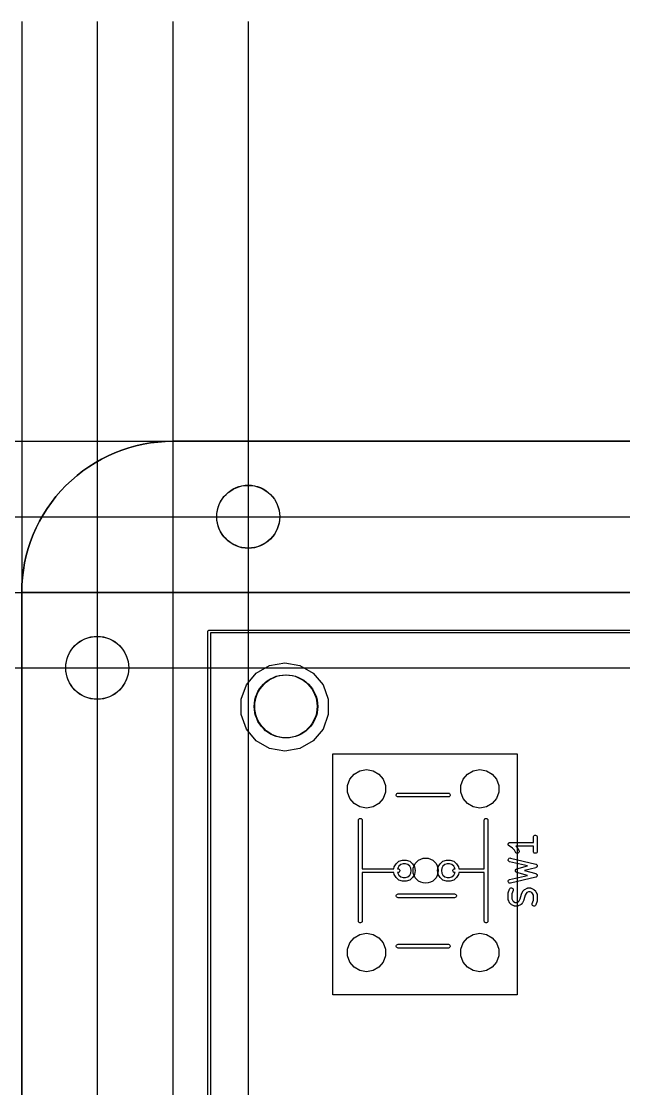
# Model space of a CAD drawing. Header units: millimetres. Extents: x 30 to 728, y -111 to 447.
# Drawn here: x 55.14 to 79.07, y 180.93 to 223.31 of the extents above; entities that cross this region are included whole.
import ezdxf

# ---------------------------------------------------------------- set-up
doc = ezdxf.new("R2010")
doc.units = ezdxf.units.MM
for name, color, linetype in [('BLACK', 7, 'Continuous'), ('プレート', 6, 'Continuous'), ('上壁', 4, 'Continuous'), ('下壁1', 150, 'Continuous'), ('下壁2', 2, 'Continuous'), ('化粧板', 1, 'Continuous'), ('参照PCB', 7, 'Continuous'), ('寸法', 21, 'Continuous'), ('裏面', 3, 'Continuous')]:
    doc.layers.add(name, color=color, linetype=linetype)
doc.layers.add('補助線', color=4, linetype='Continuous', transparency=0.8)

# ---------------------------------------------------------------- blocks, each defined once
blk = doc.blocks.new('hhskb-F.SilkS')
at = {"layer": 'BLACK'}
for p, q in [((30.8708, -30.6543), (31.3992, -30.3493)), ((31.3992, -30.3493), (32, -30.2433)), ((32, -30.2433), (32.6008, -30.3493)), ((32.6008, -30.3493), (33.1292, -30.6543)), ((30.4787, -31.1217), (30.8708, -30.6543)), ((33.1292, -30.6543), (33.5213, -31.1217)), ((30.27, -31.695), (30.4787, -31.1217)), ((33.5213, -31.1217), (33.73, -31.695)), ((30.27, -32.305), (30.27, -31.695)), ((33.73, -31.695), (33.73, -32.305)), ((30.4787, -32.8783), (30.27, -32.305)), ((33.73, -32.305), (33.5213, -32.8783)), ((30.8708, -33.3457), (30.4787, -32.8783)), ((33.5213, -32.8783), (33.1292, -33.3457)), ((31.3992, -33.6507), (30.8708, -33.3457)), ((33.1292, -33.3457), (32.6008, -33.6507)), ((32, -33.7567), (31.3992, -33.6507)), ((32.6008, -33.6507), (32, -33.7567)), ((34.5876, -34.8675), (34.7583, -34.664)), ((34.7583, -34.664), (34.9884, -34.5312)), ((34.9884, -34.5312), (35.25, -34.4851)), ((35.25, -34.4851), (35.5116, -34.5312)), ((35.5116, -34.5312), (35.7417, -34.664)), ((35.7417, -34.664), (35.9124, -34.8675)), ((39.0876, -34.8675), (39.2583, -34.664)), ((39.2583, -34.664), (39.4884, -34.5312)), ((39.4884, -34.5312), (39.75, -34.4851)), ((39.75, -34.4851), (40.0116, -34.5312)), ((40.0116, -34.5312), (40.2417, -34.664)), ((40.2417, -34.664), (40.4124, -34.8675)), ((34.4967, -35.1172), (34.5876, -34.8675)), ((34.4967, -35.3828), (34.4967, -35.1172)), ((35.9124, -34.8675), (36.0033, -35.1172)), ((36.0033, -35.1172), (36.0033, -35.3828)), ((38.9967, -35.1172), (39.0876, -34.8675)), ((38.9967, -35.3828), (38.9967, -35.1172)), ((40.4124, -34.8675), (40.5033, -35.1172)), ((40.5033, -35.1172), (40.5033, -35.3828)), ((34.5876, -35.6325), (34.4967, -35.3828)), ((36.0033, -35.3828), (35.9124, -35.6325)), ((36.4261, -35.487), (36.435, -35.4625)), ((36.4261, -35.513), (36.4261, -35.487)), ((36.435, -35.5375), (36.4261, -35.513)), ((36.435, -35.4625), (36.4518, -35.4425)), ((36.4518, -35.5575), (36.435, -35.5375)), ((36.4518, -35.4425), (36.4743, -35.4295)), ((36.4743, -35.5705), (36.4518, -35.5575)), ((36.4743, -35.4295), (36.5, -35.425)), ((36.5, -35.575), (36.4743, -35.5705)), ((36.5, -35.425), (38.5, -35.425)), ((38.5, -35.575), (36.5, -35.575)), ((38.5, -35.425), (38.5257, -35.4295)), ((38.5257, -35.5705), (38.5, -35.575)), ((38.5257, -35.4295), (38.5482, -35.4425)), ((38.5482, -35.5575), (38.5257, -35.5705)), ((38.5482, -35.4425), (38.565, -35.4625)), ((38.565, -35.5375), (38.5482, -35.5575)), ((38.565, -35.4625), (38.5739, -35.487)), ((38.5739, -35.513), (38.565, -35.5375)), ((38.5739, -35.487), (38.5739, -35.513)), ((39.0876, -35.6325), (38.9967, -35.3828)), ((40.5033, -35.3828), (40.4124, -35.6325)), ((34.7583, -35.836), (34.5876, -35.6325)), ((34.9884, -35.9688), (34.7583, -35.836)), ((35.25, -36.0149), (34.9884, -35.9688)), ((35.5116, -35.9688), (35.25, -36.0149)), ((35.7417, -35.836), (35.5116, -35.9688)), ((35.9124, -35.6325), (35.7417, -35.836)), ((39.2583, -35.836), (39.0876, -35.6325)), ((39.4884, -35.9688), (39.2583, -35.836)), ((39.75, -36.0149), (39.4884, -35.9688)), ((40.0116, -35.9688), (39.75, -36.0149)), ((40.2417, -35.836), (40.0116, -35.9688)), ((40.4124, -35.6325), (40.2417, -35.836)), ((34.9425, -36.4518), (34.9625, -36.435)), ((34.9625, -36.435), (34.987, -36.4261)), ((34.987, -36.4261), (35.013, -36.4261)), ((35.013, -36.4261), (35.0375, -36.435)), ((35.0375, -36.435), (35.0575, -36.4518)), ((39.9425, -36.4518), (39.9625, -36.435)), ((39.9625, -36.435), (39.987, -36.4261)), ((39.987, -36.4261), (40.013, -36.4261)), ((40.013, -36.4261), (40.0375, -36.435)), ((40.0375, -36.435), (40.0575, -36.4518)), ((34.925, -36.5), (34.9295, -36.4743)), ((34.925, -40.5), (34.925, -36.5)), ((34.9295, -36.4743), (34.9425, -36.4518)), ((35.0575, -36.4518), (35.0705, -36.4743)), ((35.0705, -36.4743), (35.075, -36.5)), ((35.075, -36.5), (35.075, -38.425)), ((39.925, -36.5), (39.9295, -36.4743)), ((39.925, -38.425), (39.925, -36.5)), ((39.9295, -36.4743), (39.9425, -36.4518)), ((40.0575, -36.4518), (40.0705, -36.4743)), ((40.0705, -36.4743), (40.075, -36.5)), ((40.075, -36.5), (40.075, -40.5)), ((41.8774, -37.1667), (41.8819, -37.141)), ((41.8774, -37.3774), (41.8774, -37.1667)), ((41.8819, -37.141), (41.8949, -37.1185)), ((41.8949, -37.1185), (41.9149, -37.1017)), ((41.9149, -37.1017), (41.9394, -37.0928)), ((41.9394, -37.0928), (41.9654, -37.0928)), ((41.9654, -37.0928), (41.9899, -37.1017)), ((41.9899, -37.1017), (42.0098, -37.1185)), ((42.0098, -37.1185), (42.0229, -37.141)), ((42.0229, -37.141), (42.0274, -37.1667)), ((42.0274, -37.1667), (42.0274, -37.7381)), ((40.8775, -37.4476), (40.8785, -37.4435)), ((40.8785, -37.4565), (40.8775, -37.4476)), ((40.8785, -37.4394), (40.8816, -37.4309)), ((40.8785, -37.4435), (40.8785, -37.4394)), ((40.8785, -37.4654), (40.8785, -37.4565)), ((40.8799, -37.4693), (40.8785, -37.4654)), ((40.8804, -37.4734), (40.8799, -37.4693)), ((40.8844, -37.4815), (40.8804, -37.4734)), ((40.8816, -37.4309), (40.8837, -37.4222)), ((40.8837, -37.4222), (40.886, -37.4188)), ((40.8874, -37.4899), (40.8844, -37.4815)), ((40.886, -37.4188), (40.8874, -37.4149)), ((40.8874, -37.4149), (40.8932, -37.408)), ((40.8901, -37.4931), (40.8874, -37.4899)), ((40.8919, -37.4968), (40.8901, -37.4931)), ((40.8984, -37.503), (40.8919, -37.4968)), ((40.8932, -37.408), (40.8981, -37.4006)), ((40.8981, -37.4006), (40.9015, -37.3981)), ((40.9042, -37.5098), (40.8984, -37.503)), ((40.9015, -37.3981), (40.9042, -37.3949)), ((40.9042, -37.3949), (40.9119, -37.3905)), ((40.9078, -37.5119), (40.9042, -37.5098)), ((40.9108, -37.5148), (40.9078, -37.5119)), ((41.0475, -37.6059), (40.9108, -37.5148)), ((40.9119, -37.3905), (40.9191, -37.3851)), ((40.9191, -37.3851), (40.9231, -37.384)), ((40.9231, -37.384), (40.9267, -37.3819)), ((40.9267, -37.3819), (40.9355, -37.3803)), ((40.9355, -37.3803), (40.9441, -37.3778)), ((40.9441, -37.3778), (40.9483, -37.3781)), ((40.9483, -37.3781), (40.9524, -37.3774)), ((40.9524, -37.3774), (41.8774, -37.3774)), ((41.1288, -37.6873), (41.0475, -37.6059)), ((41.171, -37.7716), (41.1288, -37.6873)), ((41.8774, -37.5274), (41.1811, -37.5274)), ((41.1811, -37.5274), (41.2435, -37.5898)), ((41.2435, -37.5898), (41.2504, -37.5997)), ((41.2504, -37.5997), (41.2576, -37.6093)), ((41.2576, -37.6093), (41.3052, -37.7046)), ((41.3052, -37.7046), (41.3126, -37.7295)), ((41.8774, -37.7381), (41.8774, -37.5274)), ((36.4217, -38.2245), (36.5357, -38.1289)), ((36.5357, -38.1289), (36.6756, -38.078)), ((36.6756, -38.078), (36.8244, -38.078)), ((36.8244, -38.078), (36.9643, -38.1289)), ((36.9643, -38.1289), (37.0783, -38.2245)), ((38.1717, -38.2245), (38.2857, -38.1289)), ((38.2857, -38.1289), (38.4256, -38.078)), ((38.4256, -38.078), (38.5744, -38.078)), ((38.5744, -38.078), (38.7143, -38.1289)), ((38.7143, -38.1289), (38.8283, -38.2245)), ((40.8775, -38.067), (40.8835, -38.0416)), ((40.8805, -38.0929), (40.8775, -38.067)), ((40.8922, -38.1162), (40.8805, -38.0929)), ((40.8835, -38.0416), (40.8979, -38.0199)), ((40.9111, -38.134), (40.8922, -38.1162)), ((40.8979, -38.0199), (40.9188, -38.0044)), ((40.935, -38.1444), (40.9111, -38.134)), ((40.9188, -38.0044), (40.9438, -37.9969)), ((40.9438, -37.9969), (40.9698, -37.9985)), ((40.9698, -37.9985), (41.9698, -38.2366)), ((41.1865, -37.7926), (41.171, -37.7716)), ((41.2083, -37.8069), (41.1865, -37.7926)), ((41.2336, -37.813), (41.2083, -37.8069)), ((41.2595, -37.81), (41.2336, -37.813)), ((41.2828, -37.7983), (41.2595, -37.81)), ((41.3007, -37.7794), (41.2828, -37.7983)), ((41.311, -37.7555), (41.3007, -37.7794)), ((41.3126, -37.7295), (41.311, -37.7555)), ((41.8819, -37.7637), (41.8774, -37.7381)), ((41.8949, -37.7863), (41.8819, -37.7637)), ((41.9149, -37.803), (41.8949, -37.7863)), ((41.9394, -37.812), (41.9149, -37.803)), ((41.9654, -37.812), (41.9394, -37.812)), ((41.9899, -37.803), (41.9654, -37.812)), ((42.0098, -37.7863), (41.9899, -37.803)), ((42.0229, -37.7637), (42.0098, -37.7863)), ((42.0274, -37.7381), (42.0229, -37.7637)), ((35.075, -38.425), (36.3347, -38.425)), ((36.3347, -38.425), (36.3473, -38.3534)), ((36.3473, -38.3534), (36.4217, -38.2245)), ((36.4882, -38.4047), (36.4847, -38.425)), ((36.4847, -38.425), (36.5, -38.425)), ((36.5366, -38.3209), (36.4882, -38.4047)), ((36.5, -38.425), (36.5257, -38.4295)), ((36.5257, -38.4295), (36.5482, -38.4425)), ((36.5482, -38.5575), (36.5257, -38.5705)), ((36.6107, -38.2588), (36.5366, -38.3209)), ((36.5482, -38.4425), (36.565, -38.4625)), ((36.565, -38.5375), (36.5482, -38.5575)), ((36.565, -38.4625), (36.5739, -38.487)), ((36.5739, -38.513), (36.565, -38.5375)), ((36.5739, -38.487), (36.5739, -38.513)), ((36.7016, -38.2257), (36.6107, -38.2588)), ((36.7984, -38.2257), (36.7016, -38.2257)), ((36.8893, -38.2588), (36.7984, -38.2257)), ((36.9634, -38.3209), (36.8893, -38.2588)), ((37.0118, -38.4047), (36.9634, -38.3209)), ((37.0286, -38.5), (37.0118, -38.4047)), ((37.0118, -38.5953), (37.0286, -38.5)), ((37.0783, -38.2245), (37.1527, -38.3534)), ((37.1527, -38.3534), (37.1786, -38.5)), ((37.1786, -38.5), (37.1527, -38.6466)), ((38.0714, -38.5), (38.0973, -38.3534)), ((38.0973, -38.6466), (38.0714, -38.5)), ((38.0973, -38.3534), (38.1717, -38.2245)), ((38.2382, -38.4047), (38.2214, -38.5)), ((38.2214, -38.5), (38.2382, -38.5953)), ((38.2866, -38.3209), (38.2382, -38.4047)), ((38.3607, -38.2588), (38.2866, -38.3209)), ((38.4516, -38.2257), (38.3607, -38.2588)), ((38.5484, -38.2257), (38.4516, -38.2257)), ((38.6393, -38.2588), (38.5484, -38.2257)), ((38.7134, -38.3209), (38.6393, -38.2588)), ((38.6761, -38.487), (38.685, -38.4625)), ((38.6761, -38.513), (38.6761, -38.487)), ((38.685, -38.5375), (38.6761, -38.513)), ((38.685, -38.4625), (38.7018, -38.4425)), ((38.7018, -38.5575), (38.685, -38.5375)), ((38.7018, -38.4425), (38.7243, -38.4295)), ((38.7243, -38.5705), (38.7018, -38.5575)), ((38.7618, -38.4047), (38.7134, -38.3209)), ((38.7243, -38.4295), (38.75, -38.425)), ((38.75, -38.425), (38.7653, -38.425)), ((38.7653, -38.425), (38.7618, -38.4047)), ((38.8283, -38.2245), (38.9027, -38.3534)), ((38.9027, -38.3534), (38.9153, -38.425)), ((38.9153, -38.425), (39.925, -38.425)), ((41.6459, -38.3136), (40.935, -38.1444)), ((41.1634, -38.4936), (41.1651, -38.4871)), ((41.1639, -38.5), (41.1634, -38.4936)), ((41.1634, -38.5064), (41.1639, -38.5)), ((41.1651, -38.5129), (41.1634, -38.5064)), ((41.1651, -38.4871), (41.1657, -38.4805)), ((41.1657, -38.5195), (41.1651, -38.5129)), ((41.1657, -38.4805), (41.1684, -38.4746)), ((41.1684, -38.5254), (41.1657, -38.5195)), ((41.1684, -38.4746), (41.1701, -38.4684)), ((41.1701, -38.5316), (41.1684, -38.5254)), ((41.1701, -38.4684), (41.1739, -38.4629)), ((41.1739, -38.5371), (41.1701, -38.5316)), ((41.1739, -38.4629), (41.1767, -38.4569)), ((41.1767, -38.5431), (41.1739, -38.5371)), ((41.1767, -38.4569), (41.1813, -38.4523)), ((41.1813, -38.5477), (41.1767, -38.5431)), ((41.1813, -38.4523), (41.185, -38.447)), ((41.185, -38.553), (41.1813, -38.5477)), ((41.185, -38.447), (41.1904, -38.4432)), ((41.1904, -38.5568), (41.185, -38.553)), ((41.1904, -38.4432), (41.1951, -38.4385)), ((41.1951, -38.5615), (41.1904, -38.5568)), ((41.1951, -38.4385), (41.201, -38.4358)), ((41.201, -38.5642), (41.1951, -38.5615)), ((41.201, -38.4358), (41.2063, -38.4321)), ((41.2063, -38.5679), (41.201, -38.5642)), ((41.2063, -38.4321), (41.2127, -38.4303)), ((41.2127, -38.4303), (41.2188, -38.4275)), ((41.2188, -38.4275), (41.6459, -38.3136)), ((41.9717, -38.382), (41.5292, -38.5)), ((41.5292, -38.5), (41.9717, -38.618)), ((41.9698, -38.2366), (41.9768, -38.2396)), ((41.9786, -38.3788), (41.9717, -38.382)), ((41.9768, -38.2396), (41.9842, -38.2416)), ((41.986, -38.3766), (41.9786, -38.3788)), ((41.9842, -38.2416), (41.9886, -38.2447)), ((41.9904, -38.3733), (41.986, -38.3766)), ((41.9886, -38.2447), (41.9937, -38.2469)), ((41.9953, -38.371), (41.9904, -38.3733)), ((41.9937, -38.2469), (41.9992, -38.2522)), ((42.0007, -38.3656), (41.9953, -38.371)), ((41.9992, -38.2522), (42.0055, -38.2566)), ((42.0069, -38.361), (42.0007, -38.3656)), ((42.0055, -38.2566), (42.0086, -38.261)), ((42.0099, -38.3565), (42.0069, -38.361)), ((42.0086, -38.261), (42.0126, -38.2648)), ((42.0138, -38.3526), (42.0099, -38.3565)), ((42.0126, -38.2648), (42.016, -38.2716)), ((42.017, -38.3457), (42.0138, -38.3526)), ((42.016, -38.2716), (42.0204, -38.2779)), ((42.0212, -38.3393), (42.017, -38.3457)), ((42.0204, -38.2779), (42.0218, -38.2832)), ((42.0225, -38.334), (42.0212, -38.3393)), ((42.0218, -38.2832), (42.0243, -38.2881)), ((42.0248, -38.329), (42.0225, -38.334)), ((42.0243, -38.2881), (42.0251, -38.2957)), ((42.0255, -38.3214), (42.0248, -38.329)), ((42.0251, -38.2957), (42.0271, -38.3031)), ((42.0272, -38.314), (42.0255, -38.3214)), ((42.0271, -38.3031), (42.0266, -38.3085)), ((42.0266, -38.3085), (42.0272, -38.314)), ((36.3347, -38.575), (35.075, -38.575)), ((35.075, -38.575), (35.075, -40.5)), ((36.3473, -38.6466), (36.3347, -38.575)), ((36.4217, -38.7755), (36.3473, -38.6466)), ((36.5357, -38.8711), (36.4217, -38.7755)), ((36.5, -38.575), (36.4847, -38.575)), ((36.4847, -38.575), (36.4882, -38.5953)), ((36.4882, -38.5953), (36.5366, -38.679)), ((36.5257, -38.5705), (36.5, -38.575)), ((36.6756, -38.922), (36.5357, -38.8711)), ((36.5366, -38.679), (36.6107, -38.7412)), ((36.6107, -38.7412), (36.7016, -38.7743)), ((36.8244, -38.922), (36.6756, -38.922)), ((36.7016, -38.7743), (36.7984, -38.7743)), ((36.7984, -38.7743), (36.8893, -38.7412)), ((36.9643, -38.8711), (36.8244, -38.922)), ((36.8893, -38.7412), (36.9634, -38.679)), ((36.9634, -38.679), (37.0118, -38.5953)), ((37.0783, -38.7755), (36.9643, -38.8711)), ((37.1527, -38.6466), (37.0783, -38.7755)), ((38.1717, -38.7755), (38.0973, -38.6466)), ((38.2857, -38.8711), (38.1717, -38.7755)), ((38.2382, -38.5953), (38.2866, -38.679)), ((38.4256, -38.922), (38.2857, -38.8711)), ((38.2866, -38.679), (38.3607, -38.7412)), ((38.3607, -38.7412), (38.4516, -38.7743)), ((38.5744, -38.922), (38.4256, -38.922)), ((38.4516, -38.7743), (38.5484, -38.7743)), ((38.5484, -38.7743), (38.6393, -38.7412)), ((38.7143, -38.8711), (38.5744, -38.922)), ((38.6393, -38.7412), (38.7134, -38.679)), ((38.7134, -38.679), (38.7618, -38.5953)), ((38.8283, -38.7755), (38.7143, -38.8711)), ((38.75, -38.575), (38.7243, -38.5705)), ((38.7653, -38.575), (38.75, -38.575)), ((38.7618, -38.5953), (38.7653, -38.575)), ((38.9027, -38.6466), (38.8283, -38.7755)), ((38.9153, -38.575), (38.9027, -38.6466)), ((39.925, -38.575), (38.9153, -38.575)), ((39.925, -40.5), (39.925, -38.575)), ((40.8775, -38.933), (40.8805, -38.9071)), ((40.8835, -38.9583), (40.8775, -38.933)), ((40.8805, -38.9071), (40.8922, -38.8838)), ((40.8979, -38.9801), (40.8835, -38.9583)), ((40.8922, -38.8838), (40.9111, -38.866)), ((40.9188, -38.9956), (40.8979, -38.9801)), ((40.9111, -38.866), (40.935, -38.8556)), ((40.935, -38.8556), (41.6459, -38.6864)), ((41.9698, -38.7634), (40.9698, -39.0015)), ((41.2127, -38.5697), (41.2063, -38.5679)), ((41.2188, -38.5725), (41.2127, -38.5697)), ((41.6459, -38.6864), (41.2188, -38.5725)), ((41.9768, -38.7604), (41.9698, -38.7634)), ((41.9717, -38.618), (41.9786, -38.6212)), ((41.9842, -38.7584), (41.9768, -38.7604)), ((41.9786, -38.6212), (41.986, -38.6234)), ((41.9886, -38.7553), (41.9842, -38.7584)), ((41.986, -38.6234), (41.9904, -38.6267)), ((41.9937, -38.7531), (41.9886, -38.7553)), ((41.9904, -38.6267), (41.9953, -38.629)), ((41.9992, -38.7478), (41.9937, -38.7531)), ((41.9953, -38.629), (42.0007, -38.6344)), ((42.0055, -38.7434), (41.9992, -38.7478)), ((42.0007, -38.6344), (42.0069, -38.639)), ((42.0086, -38.739), (42.0055, -38.7434)), ((42.0069, -38.639), (42.0099, -38.6435)), ((42.0126, -38.7352), (42.0086, -38.739)), ((42.0099, -38.6435), (42.0138, -38.6474)), ((42.016, -38.7284), (42.0126, -38.7352)), ((42.0138, -38.6474), (42.017, -38.6543)), ((42.0204, -38.7221), (42.016, -38.7284)), ((42.017, -38.6543), (42.0212, -38.6607)), ((42.0218, -38.7168), (42.0204, -38.7221)), ((42.0212, -38.6607), (42.0225, -38.666)), ((42.0243, -38.7119), (42.0218, -38.7168)), ((42.0225, -38.666), (42.0248, -38.671)), ((42.0251, -38.7043), (42.0243, -38.7119)), ((42.0248, -38.671), (42.0255, -38.6786)), ((42.0271, -38.6969), (42.0251, -38.7043)), ((42.0255, -38.6786), (42.0272, -38.686)), ((42.0272, -38.686), (42.0266, -38.6915)), ((42.0266, -38.6915), (42.0271, -38.6969)), ((40.8774, -39.4048), (40.8795, -39.3929)), ((40.8774, -39.6429), (40.8774, -39.4048)), ((40.8795, -39.3929), (40.8812, -39.381)), ((40.8812, -39.381), (40.9288, -39.2382)), ((40.9438, -39.0031), (40.9188, -38.9956)), ((40.9288, -39.2382), (40.9413, -39.2153)), ((40.9413, -39.2153), (40.9607, -39.198)), ((40.9698, -39.0015), (40.9438, -39.0031)), ((40.9607, -39.198), (40.985, -39.1884)), ((40.985, -39.1884), (41.011, -39.1877)), ((41.011, -39.1877), (41.0357, -39.196)), ((41.0712, -39.2856), (41.0274, -39.4169)), ((41.0357, -39.196), (41.0561, -39.2121)), ((41.0561, -39.2121), (41.0697, -39.2343)), ((41.0697, -39.2343), (41.075, -39.2599)), ((41.075, -39.2599), (41.0712, -39.2856)), ((41.4091, -39.4188), (41.4567, -39.3236)), ((41.4567, -39.3236), (41.4639, -39.3139)), ((41.4639, -39.3139), (41.4708, -39.3041)), ((41.4708, -39.3041), (41.5184, -39.2565)), ((41.5184, -39.2565), (41.5282, -39.2496)), ((41.5282, -39.2496), (41.5379, -39.2424)), ((41.5379, -39.2424), (41.6331, -39.1948)), ((41.5854, -39.4016), (41.547, -39.4786)), ((41.6159, -39.3712), (41.5854, -39.4016)), ((41.6844, -39.3369), (41.6159, -39.3712)), ((41.6331, -39.1948), (41.6373, -39.1936)), ((41.6373, -39.1936), (41.641, -39.1914)), ((41.641, -39.1914), (41.6497, -39.1899)), ((41.6497, -39.1899), (41.6581, -39.1874)), ((41.6581, -39.1874), (41.6624, -39.1877)), ((41.6624, -39.1877), (41.6667, -39.1869)), ((41.6667, -39.1869), (41.7619, -39.1869)), ((41.7442, -39.3369), (41.6844, -39.3369)), ((41.8127, -39.3712), (41.7442, -39.3369)), ((41.7619, -39.1869), (41.7662, -39.1877)), ((41.7662, -39.1877), (41.7705, -39.1874)), ((41.7705, -39.1874), (41.7789, -39.1899)), ((41.7789, -39.1899), (41.7876, -39.1914)), ((41.7876, -39.1914), (41.7913, -39.1936)), ((41.7913, -39.1936), (41.7954, -39.1948)), ((41.7954, -39.1948), (41.8907, -39.2424)), ((41.8431, -39.4016), (41.8127, -39.3712)), ((41.8774, -39.4701), (41.8431, -39.4016)), ((41.8907, -39.2424), (41.9003, -39.2496)), ((41.9003, -39.2496), (41.9102, -39.2565)), ((41.9102, -39.2565), (41.9578, -39.3041)), ((41.9578, -39.3041), (41.9647, -39.3139)), ((41.9647, -39.3139), (41.9718, -39.3236)), ((41.9718, -39.3236), (42.0195, -39.4188)), ((36.4261, -39.487), (36.435, -39.4625)), ((36.4261, -39.513), (36.4261, -39.487)), ((36.435, -39.5375), (36.4261, -39.513)), ((36.435, -39.4625), (36.4518, -39.4425)), ((36.4518, -39.5575), (36.435, -39.5375)), ((36.4518, -39.4425), (36.4743, -39.4295)), ((36.4743, -39.5705), (36.4518, -39.5575)), ((36.4743, -39.4295), (36.5, -39.425)), ((36.5, -39.575), (36.4743, -39.5705)), ((36.5, -39.425), (38.75, -39.425)), ((38.75, -39.575), (36.5, -39.575)), ((38.75, -39.425), (38.7757, -39.4295)), ((38.7757, -39.5705), (38.75, -39.575)), ((38.7757, -39.4295), (38.7982, -39.4425)), ((38.7982, -39.5575), (38.7757, -39.5705)), ((38.7982, -39.4425), (38.815, -39.4625)), ((38.815, -39.5375), (38.7982, -39.5575)), ((38.815, -39.4625), (38.8239, -39.487)), ((38.8239, -39.513), (38.815, -39.5375)), ((38.8239, -39.487), (38.8239, -39.513)), ((40.8781, -39.6471), (40.8774, -39.6429)), ((40.8779, -39.6514), (40.8781, -39.6471)), ((40.8804, -39.6599), (40.8779, -39.6514)), ((40.8819, -39.6685), (40.8804, -39.6599)), ((40.8841, -39.6723), (40.8819, -39.6685)), ((40.8853, -39.6764), (40.8841, -39.6723)), ((40.9329, -39.7716), (40.8853, -39.6764)), ((40.9401, -39.7813), (40.9329, -39.7716)), ((40.947, -39.7911), (40.9401, -39.7813)), ((40.9946, -39.8387), (40.947, -39.7911)), ((41.0044, -39.8456), (40.9946, -39.8387)), ((41.0274, -39.4169), (41.0274, -39.6252)), ((41.0274, -39.6252), (41.0616, -39.6937)), ((41.0616, -39.6937), (41.092, -39.7241)), ((41.092, -39.7241), (41.1606, -39.7583)), ((41.1606, -39.7583), (41.2204, -39.7583)), ((41.2204, -39.7583), (41.2889, -39.7241)), ((41.2889, -39.7241), (41.3193, -39.6937)), ((41.3193, -39.6937), (41.3578, -39.6167)), ((41.3578, -39.6167), (41.4034, -39.4342)), ((41.3864, -39.8387), (41.3765, -39.8456)), ((41.434, -39.7911), (41.3864, -39.8387)), ((41.4034, -39.4342), (41.4068, -39.4267)), ((41.4068, -39.4267), (41.4091, -39.4188)), ((41.4409, -39.7813), (41.434, -39.7911)), ((41.448, -39.7716), (41.4409, -39.7813)), ((41.4957, -39.6764), (41.448, -39.7716)), ((41.498, -39.6685), (41.4957, -39.6764)), ((41.5013, -39.661), (41.498, -39.6685)), ((41.547, -39.4786), (41.5013, -39.661)), ((41.8298, -39.8354), (41.8336, -39.8096)), ((41.835, -39.8609), (41.8298, -39.8354)), ((41.8336, -39.8096), (41.8774, -39.6783)), ((41.8774, -39.6783), (41.8774, -39.4701)), ((42.0235, -39.7142), (41.9759, -39.8571)), ((42.0195, -39.4188), (42.0207, -39.423)), ((42.0207, -39.423), (42.0229, -39.4267)), ((42.0229, -39.4267), (42.0244, -39.4354)), ((42.0253, -39.7023), (42.0235, -39.7142)), ((42.0244, -39.4354), (42.0269, -39.4438)), ((42.0274, -39.6905), (42.0253, -39.7023)), ((42.0269, -39.4438), (42.0266, -39.4481)), ((42.0266, -39.4481), (42.0274, -39.4524)), ((42.0274, -39.4524), (42.0274, -39.6905)), ((41.0141, -39.8528), (41.0044, -39.8456)), ((41.1093, -39.9004), (41.0141, -39.8528)), ((41.1135, -39.9016), (41.1093, -39.9004)), ((41.1172, -39.9038), (41.1135, -39.9016)), ((41.1259, -39.9053), (41.1172, -39.9038)), ((41.1343, -39.9078), (41.1259, -39.9053)), ((41.1386, -39.9076), (41.1343, -39.9078)), ((41.1429, -39.9083), (41.1386, -39.9076)), ((41.2381, -39.9083), (41.1429, -39.9083)), ((41.2424, -39.9076), (41.2381, -39.9083)), ((41.2467, -39.9078), (41.2424, -39.9076)), ((41.2551, -39.9053), (41.2467, -39.9078)), ((41.2637, -39.9038), (41.2551, -39.9053)), ((41.2675, -39.9016), (41.2637, -39.9038)), ((41.2716, -39.9004), (41.2675, -39.9016)), ((41.3669, -39.8528), (41.2716, -39.9004)), ((41.3765, -39.8456), (41.3669, -39.8528)), ((41.8486, -39.8831), (41.835, -39.8609)), ((41.869, -39.8993), (41.8486, -39.8831)), ((41.8938, -39.9075), (41.869, -39.8993)), ((41.9198, -39.9068), (41.8938, -39.9075)), ((41.944, -39.8972), (41.9198, -39.9068)), ((41.9635, -39.88), (41.944, -39.8972)), ((41.9759, -39.8571), (41.9635, -39.88)), ((34.9295, -40.5257), (34.925, -40.5)), ((34.9425, -40.5482), (34.9295, -40.5257)), ((34.9625, -40.565), (34.9425, -40.5482)), ((34.987, -40.5739), (34.9625, -40.565)), ((35.013, -40.5739), (34.987, -40.5739)), ((35.0375, -40.565), (35.013, -40.5739)), ((35.0575, -40.5482), (35.0375, -40.565)), ((35.0705, -40.5257), (35.0575, -40.5482)), ((35.075, -40.5), (35.0705, -40.5257)), ((39.9295, -40.5257), (39.925, -40.5)), ((39.9425, -40.5482), (39.9295, -40.5257)), ((39.9625, -40.565), (39.9425, -40.5482)), ((39.987, -40.5739), (39.9625, -40.565)), ((40.013, -40.5739), (39.987, -40.5739)), ((40.0375, -40.565), (40.013, -40.5739)), ((40.0575, -40.5482), (40.0375, -40.565)), ((40.0705, -40.5257), (40.0575, -40.5482)), ((40.075, -40.5), (40.0705, -40.5257)), ((34.7583, -41.164), (34.9884, -41.0312)), ((34.9884, -41.0312), (35.25, -40.9851)), ((35.25, -40.9851), (35.5116, -41.0312)), ((35.5116, -41.0312), (35.7417, -41.164)), ((39.2583, -41.164), (39.4884, -41.0312)), ((39.4884, -41.0312), (39.75, -40.9851)), ((39.75, -40.9851), (40.0116, -41.0312)), ((40.0116, -41.0312), (40.2417, -41.164)), ((34.4967, -41.6172), (34.5876, -41.3675)), ((34.5876, -41.3675), (34.7583, -41.164)), ((35.7417, -41.164), (35.9124, -41.3675)), ((35.9124, -41.3675), (36.0033, -41.6172)), ((36.4261, -41.487), (36.435, -41.4625)), ((36.4261, -41.513), (36.4261, -41.487)), ((36.435, -41.5375), (36.4261, -41.513)), ((36.435, -41.4625), (36.4518, -41.4425)), ((36.4518, -41.4425), (36.4743, -41.4295)), ((36.4743, -41.4295), (36.5, -41.425)), ((36.5, -41.425), (38.5, -41.425)), ((38.5, -41.425), (38.5257, -41.4295)), ((38.5257, -41.4295), (38.5482, -41.4425)), ((38.5482, -41.4425), (38.565, -41.4625)), ((38.565, -41.4625), (38.5739, -41.487)), ((38.5739, -41.513), (38.565, -41.5375)), ((38.5739, -41.487), (38.5739, -41.513)), ((38.9967, -41.6172), (39.0876, -41.3675)), ((39.0876, -41.3675), (39.2583, -41.164)), ((40.2417, -41.164), (40.4124, -41.3675)), ((40.4124, -41.3675), (40.5033, -41.6172)), ((34.4967, -41.8828), (34.4967, -41.6172)), ((34.5876, -42.1325), (34.4967, -41.8828)), ((36.0033, -41.8828), (35.9124, -42.1325)), ((36.0033, -41.6172), (36.0033, -41.8828)), ((36.4518, -41.5575), (36.435, -41.5375)), ((36.4743, -41.5705), (36.4518, -41.5575)), ((36.5, -41.575), (36.4743, -41.5705)), ((38.5, -41.575), (36.5, -41.575)), ((38.5257, -41.5705), (38.5, -41.575)), ((38.5482, -41.5575), (38.5257, -41.5705)), ((38.565, -41.5375), (38.5482, -41.5575)), ((38.9967, -41.8828), (38.9967, -41.6172)), ((39.0876, -42.1325), (38.9967, -41.8828)), ((40.5033, -41.8828), (40.4124, -42.1325)), ((40.5033, -41.6172), (40.5033, -41.8828)), ((34.7583, -42.336), (34.5876, -42.1325)), ((34.9884, -42.4688), (34.7583, -42.336)), ((35.7417, -42.336), (35.5116, -42.4688)), ((35.9124, -42.1325), (35.7417, -42.336)), ((39.2583, -42.336), (39.0876, -42.1325)), ((39.4884, -42.4688), (39.2583, -42.336)), ((40.2417, -42.336), (40.0116, -42.4688)), ((40.4124, -42.1325), (40.2417, -42.336)), ((35.25, -42.5149), (34.9884, -42.4688)), ((35.5116, -42.4688), (35.25, -42.5149)), ((39.75, -42.5149), (39.4884, -42.4688)), ((40.0116, -42.4688), (39.75, -42.5149))]:
    blk.add_line(p, q, dxfattribs=at)

msp = doc.modelspace()

# ---------------------------------------------------------------- linework, layer by layer
at = {"layer": 'プレート'}
msp.add_lwpolyline([(55.158, 200.636), (55.158, 79.636, 0.414214), (61.158, 73.636), (205.158, 73.636, 0.414214), (211.158, 79.636), (211.158, 200.636, 0.414214), (205.158, 206.636), (154.108, 206.636), (154.108, 200.636), (194.833, 200.636), (194.833, 196.616), (194.833, 179.273), (143.108, 179.273), (136.945, 179.273), (136.945, 200.636), (143.108, 200.636), (143.108, 206.636), (61.158, 206.636, 0.414214)], format="xyb", close=True, dxfattribs=at)
msp.add_lwpolyline([(67.517, 184.654), (67.517, 194.226), (74.845, 194.226), (74.845, 184.654)], close=True, dxfattribs=at)
for centre in [(64.158, 203.644), (58.158, 197.644), (65.669, 196.109)]:
    msp.add_circle(centre, 1.25, dxfattribs=at)
at = {"layer": '上壁'}
msp.add_line((55.158, 200.636), (61.158, 200.636), dxfattribs=at)
msp.add_lwpolyline([(61.158, 206.636), (143.108, 206.636), (143.108, 200.636), (55.158, 200.636, -0.414214)], format="xyb", close=True, dxfattribs=at)
msp.add_lwpolyline([(55.158, 79.636), (55.158, 200.636), (61.158, 200.636), (61.158, 79.636)], close=True, dxfattribs=at)
for centre in [(64.158, 203.636), (58.158, 197.636)]:
    msp.add_circle(centre, 1.25, dxfattribs=at)
at = {"layer": '下壁1'}
msp.add_line((55.158, 200.636), (61.158, 200.636), dxfattribs=at)
msp.add_lwpolyline([(61.158, 206.636), (143.108, 206.636), (143.108, 200.636), (55.158, 200.636, -0.414214)], format="xyb", close=True, dxfattribs=at)
msp.add_lwpolyline([(55.158, 79.636), (55.158, 200.636), (61.158, 200.636), (61.158, 79.636)], close=True, dxfattribs=at)
for centre in [(64.158, 203.636), (58.158, 197.636)]:
    msp.add_circle(centre, 1.25, dxfattribs=at)
at = {"layer": '下壁2'}
msp.add_line((55.158, 200.636), (61.158, 200.636), dxfattribs=at)
msp.add_lwpolyline([(211.158, 200.636), (55.158, 200.636, -0.414214), (61.158, 206.636), (205.158, 206.636, -0.414214)], format="xyb", close=True, dxfattribs=at)
msp.add_lwpolyline([(55.158, 79.636), (55.158, 200.636), (61.158, 200.636), (61.158, 79.636)], close=True, dxfattribs=at)
for centre in [(64.158, 203.636), (58.158, 197.636)]:
    msp.add_circle(centre, 1.25, dxfattribs=at)
at = {"layer": '化粧板'}
msp.add_lwpolyline([(61.158, 206.636), (205.158, 206.636, -0.414214), (211.158, 200.636), (211.158, 79.636, -0.414214), (205.158, 73.636), (61.158, 73.636, -0.414214), (55.158, 79.636), (55.158, 200.636, -0.414214)], format="xyb", close=True, dxfattribs=at)
for centre, radius in [((64.158, 203.636), 1.25), ((58.158, 197.636), 1.25), ((71.206, 189.586), 0.5)]:
    msp.add_circle(centre, radius, dxfattribs=at)
at = {"layer": '参照PCB'}
for p, q in [((62.558, 199.094), (62.56, 199.098)), ((62.558, 199.09), (62.558, 199.094)), ((62.558, 199.086), (62.558, 199.09)), ((62.558, 198.086), (62.558, 199.086)), ((62.56, 199.098), (62.561, 199.103)), ((62.561, 199.103), (62.563, 199.106)), ((62.563, 199.106), (62.564, 199.111)), ((62.564, 199.111), (62.567, 199.114)), ((62.567, 199.114), (62.569, 199.118)), ((62.569, 199.118), (62.573, 199.121)), ((62.573, 199.121), (62.576, 199.124)), ((62.576, 199.124), (62.579, 199.126)), ((62.579, 199.126), (62.583, 199.129)), ((62.583, 199.129), (62.587, 199.13)), ((62.587, 199.13), (62.591, 199.133)), ((62.591, 199.133), (62.595, 199.133)), ((62.595, 199.133), (62.599, 199.135)), ((62.599, 199.135), (62.603, 199.135)), ((62.603, 199.135), (62.608, 199.136)), ((62.608, 199.136), (203.608, 199.136)), ((62.658, 199.036), (62.658, 198.086)), ((203.558, 199.036), (62.658, 199.036)), ((62.558, 81.086), (62.558, 198.086)), ((62.658, 198.086), (62.658, 81.136))]:
    msp.add_line(p, q, dxfattribs=at)
at = {"layer": '裏面'}
msp.add_lwpolyline([(61.158, 206.636), (205.158, 206.636, -0.414214), (211.158, 200.636), (211.158, 79.636, -0.414214), (205.158, 73.636), (61.158, 73.636, -0.414214), (55.158, 79.636), (55.158, 200.636, -0.414214)], format="xyb", close=True, dxfattribs=at)
for centre in [(64.158, 203.643), (58.158, 197.643), (65.644, 196.109)]:
    msp.add_circle(centre, 1.25, dxfattribs=at)
at = {"layer": '補助線'}
for p, q in [((55.158, 223.312), (55.158, 53.388)), ((58.158, 223.312), (58.158, 53.388)), ((61.158, 223.312), (61.158, 53.388)), ((64.158, 223.312), (64.158, 53.388)), ((30.056, 206.636), (254.578, 206.636)), ((30.056, 203.636), (254.578, 203.636)), ((30.056, 200.636), (254.578, 200.636)), ((30.056, 197.636), (254.578, 197.636))]:
    msp.add_line(p, q, dxfattribs=at)

# ---------------------------------------------------------------- block references
at = {"layer": '寸法', "linetype": 'ByBlock'}
msp.add_blockref('hhskb-F.SilkS', (33.608, 228.086), dxfattribs=at)

doc.saveas('drawing.dxf')
